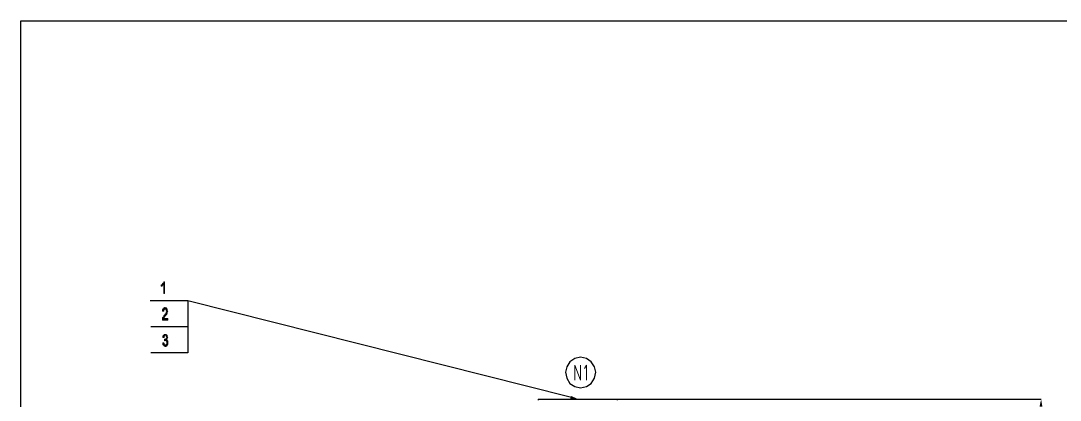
# Model space of a CAD drawing. Header units: millimetres. Extents: x 20 to 821, y 1 to 1134.
# Drawn here: x 20.2 to 486.3, y 963.3 to 1133.6 of the extents above; entities that cross this region are included whole.
import ezdxf

# ---------------------------------------------------------------- set-up
doc = ezdxf.new("R2010")
doc.units = ezdxf.units.MM
doc.layers.add('1', color=7, linetype='Continuous')

msp = doc.modelspace()

# ---------------------------------------------------------------- hatches: boundary and pattern name
h = msp.add_hatch(color=0)
h.dxf.hatch_style = 2
h.paths.add_polyline_path([(84.6, 1016.421732), (84.42, 1016.421732), (84.24, 1016.241732), (84.24, 1015.881732), (83.88, 1015.881732), (83.88, 1015.701732), (83.7, 1015.521732), (84.24, 1015.161732), (84.24, 1011.201732), (84.6, 1011.201732)])
h = msp.add_hatch(color=0)
h.dxf.hatch_style = 2
h.paths.add_polyline_path([(83.7, 1015.521732), (83.52, 1015.161732), (83.16, 1015.161732), (83.16, 1014.441732), (83.52, 1014.441732), (83.52, 1014.801732), (83.7, 1014.801732), (83.7, 1014.981732), (83.88, 1014.981732), (84.24, 1015.161732)])
h = msp.add_hatch(color=0)
h.dxf.hatch_style = 2
h.paths.add_polyline_path([(84.96, 1004.901732), (84.6, 1004.901732), (84.6, 1004.721732), (84.24, 1004.721732), (84.24, 1004.361732), (83.88, 1004.361732), (83.88, 1004.181732), (83.88, 1004.001732), (83.7, 1004.001732), (83.7, 1003.281732), (84.24, 1003.281732), (84.24, 1003.641732), (84.42, 1004.001732), (84.42, 1004.181732), (84.6, 1004.181732), (85.86, 1004.181732), (85.68, 1004.361732), (85.32, 1004.721732), (85.14, 1004.721732)])
h = msp.add_hatch(color=0)
h.dxf.hatch_style = 2
h.paths.add_polyline_path([(85.86, 1004.181732), (84.96, 1004.181732), (85.14, 1004.181732), (85.32, 1004.181732), (85.32, 1004.001732), (85.32, 1003.641732), (85.68, 1003.641732), (85.68, 1002.921732), (85.32, 1002.921732), (85.32, 1002.561732), (85.14, 1002.201732), (85.14, 1002.021732), (84.96, 1002.021732), (84.96, 1001.841732), (84.6, 1001.481732), (84.6, 1001.301732), (84.42, 1001.301732), (84.24, 1001.121732), (84.24, 1000.761732), (83.88, 1000.581732), (83.88, 1000.401732), (83.7, 1000.401732), (83.7, 999.321732), (86.04, 999.321732), (86.04, 1000.041732), (84.24, 1000.041732), (84.42, 1000.041732), (84.42, 1000.401732), (84.42, 1000.581732), (84.6, 1000.581732), (84.6, 1000.761732), (84.96, 1001.121732), (85.14, 1001.301732), (85.14, 1001.481732), (85.32, 1001.481732), (85.32, 1001.841732), (85.68, 1001.841732), (85.68, 1002.201732), (85.86, 1002.201732), (85.86, 1002.921732), (86.04, 1003.281732), (85.86, 1003.461732)])
h = msp.add_hatch(color=0)
h.dxf.hatch_style = 2
h.paths.add_polyline_path([(84.96, 992.841732), (84.42, 992.841732), (84.42, 992.661732), (84.24, 992.661732), (84.24, 992.481732), (85.14, 992.481732), (85.32, 992.121732), (85.32, 991.941732), (85.68, 991.941732), (85.68, 991.221732), (85.32, 991.221732), (85.32, 991.041732), (85.14, 990.681732), (84.96, 990.681732), (85.68, 990.501732), (85.68, 990.681732), (85.86, 990.681732), (85.86, 991.401732), (86.04, 991.401732), (85.86, 991.761732), (85.86, 992.481732), (85.68, 992.481732), (85.68, 992.661732), (85.32, 992.661732), (85.32, 992.841732), (85.14, 992.841732)])
h = msp.add_hatch(color=0)
h.dxf.hatch_style = 2
h.paths.add_polyline_path([(84.24, 992.481732), (83.88, 992.121732), (83.88, 991.401732), (84.42, 991.401732), (84.42, 992.121732), (84.6, 992.121732), (84.6, 992.481732), (84.96, 992.481732)])
h = msp.add_hatch(color=0)
h.dxf.hatch_style = 2
h.paths.add_polyline_path([(84.24, 989.061732), (83.88, 989.061732), (83.88, 988.881732), (83.88, 988.161732), (84.24, 988.161732), (84.96, 988.161732), (84.6, 988.161732), (84.42, 988.341732), (84.42, 988.881732), (84.24, 988.881732)])
h = msp.add_hatch(color=0)
h.dxf.hatch_style = 2
h.paths.add_polyline_path([(85.86, 990.321732), (84.96, 990.321732), (85.14, 990.321732), (85.14, 989.961732), (85.32, 989.961732), (85.32, 989.781732), (85.68, 989.781732), (85.68, 988.521732), (85.32, 988.341732), (85.32, 988.161732), (85.14, 988.161732), (84.24, 988.161732), (84.24, 987.801732), (84.42, 987.801732), (84.42, 987.621732), (84.6, 987.621732), (84.96, 987.441732), (85.14, 987.441732), (85.14, 987.621732), (85.68, 987.621732), (85.68, 987.801732), (85.86, 987.801732), (85.86, 988.161732), (86.04, 988.341732), (86.04, 989.961732), (85.86, 989.961732)])
h = msp.add_hatch(color=0)
h.dxf.hatch_style = 2
h.paths.add_polyline_path([(84.6, 990.681732), (84.6, 989.961732), (84.96, 990.321732), (85.86, 990.321732), (85.68, 990.321732), (85.68, 990.501732), (85.32, 990.501732), (85.68, 990.501732), (84.96, 990.681732)])
h = msp.add_hatch(color=1)
h.dxf.hatch_style = 2
h.paths.add_polyline_path([(266.76, 965.301732), (270, 963.861732), (266.58, 964.041732)])
h = msp.add_hatch(color=1)
h.dxf.hatch_style = 2
h.paths.add_polyline_path([(477, 960.441732), (478.26, 960.441732), (477.72, 963.861732)])

# ---------------------------------------------------------------- linework, layer by layer
at = {"layer": '1', "color": 0, "lineweight": 25}
for points in [[(20.16, 1133.601732), (821.16, 1133.601732), (821.16, 0.501732), (20.16, 0.501732), (20.16, 1133.601732)], [(252.18, 963.861732), (287.64, 963.861732)], [(252.18, 963.861732), (252.18, 963.321732)], [(287.64, 963.861732), (287.64, 963.321732)]]:
    msp.add_lwpolyline(points, dxfattribs=at)
at = {"layer": '1', "color": 0, "lineweight": 5}
for points in [[(84.6, 1016.421732), (84.42, 1016.421732), (84.24, 1016.241732), (84.24, 1015.881732), (83.88, 1015.881732), (83.88, 1015.701732), (83.7, 1015.521732), (84.24, 1015.161732), (84.24, 1011.201732), (84.6, 1011.201732), (84.6, 1016.421732)], [(83.7, 1015.521732), (83.52, 1015.161732), (83.16, 1015.161732), (83.16, 1014.441732), (83.52, 1014.441732), (83.52, 1014.801732), (83.7, 1014.801732), (83.7, 1014.981732), (83.88, 1014.981732), (84.24, 1015.161732), (83.7, 1015.521732)], [(84.96, 1004.901732), (84.6, 1004.901732), (84.6, 1004.721732), (84.24, 1004.721732), (84.24, 1004.361732), (83.88, 1004.361732), (83.88, 1004.181732), (83.88, 1004.001732), (83.7, 1004.001732), (83.7, 1003.281732), (84.24, 1003.281732), (84.24, 1003.641732), (84.42, 1004.001732), (84.42, 1004.181732), (84.6, 1004.181732), (85.86, 1004.181732), (85.68, 1004.361732), (85.32, 1004.721732), (85.14, 1004.721732), (84.96, 1004.901732)], [(85.86, 1004.181732), (84.96, 1004.181732), (85.14, 1004.181732), (85.32, 1004.181732), (85.32, 1004.001732), (85.32, 1003.641732), (85.68, 1003.641732), (85.68, 1002.921732), (85.32, 1002.921732), (85.32, 1002.561732), (85.14, 1002.201732), (85.14, 1002.021732), (84.96, 1002.021732), (84.96, 1001.841732), (84.6, 1001.481732), (84.6, 1001.301732), (84.42, 1001.301732), (84.24, 1001.121732), (84.24, 1000.761732), (83.88, 1000.581732), (83.88, 1000.401732), (83.7, 1000.401732), (83.7, 999.321732), (86.04, 999.321732), (86.04, 1000.041732), (84.24, 1000.041732), (84.42, 1000.041732), (84.42, 1000.401732), (84.42, 1000.581732), (84.6, 1000.581732), (84.6, 1000.761732), (84.96, 1001.121732), (85.14, 1001.301732), (85.14, 1001.481732), (85.32, 1001.481732), (85.32, 1001.841732), (85.68, 1001.841732), (85.68, 1002.201732), (85.86, 1002.201732), (85.86, 1002.921732), (86.04, 1003.281732), (85.86, 1003.461732), (85.86, 1004.181732)], [(84.96, 992.841732), (84.42, 992.841732), (84.42, 992.661732), (84.24, 992.661732), (84.24, 992.481732), (85.14, 992.481732), (85.32, 992.121732), (85.32, 991.941732), (85.68, 991.941732), (85.68, 991.221732), (85.32, 991.221732), (85.32, 991.041732), (85.32, 991.041732), (85.14, 990.681732), (84.96, 990.681732), (85.68, 990.501732), (85.68, 990.681732), (85.86, 990.681732), (85.86, 991.401732), (86.04, 991.401732), (85.86, 991.761732), (85.86, 992.481732), (85.68, 992.481732), (85.68, 992.661732), (85.32, 992.661732), (85.32, 992.841732), (85.14, 992.841732), (84.96, 992.841732)], [(84.24, 992.481732), (83.88, 992.121732), (83.88, 991.401732), (84.42, 991.401732), (84.42, 992.121732), (84.6, 992.121732), (84.6, 992.481732), (84.96, 992.481732), (84.24, 992.481732)], [(84.24, 989.061732), (83.88, 989.061732), (83.88, 988.881732), (83.88, 988.161732), (84.24, 988.161732), (84.96, 988.161732), (84.6, 988.161732), (84.42, 988.341732), (84.42, 988.881732), (84.24, 988.881732), (84.24, 989.061732)], [(85.86, 990.321732), (84.96, 990.321732), (85.14, 990.321732), (85.14, 989.961732), (85.32, 989.961732), (85.32, 989.781732), (85.68, 989.781732), (85.68, 988.521732), (85.32, 988.341732), (85.32, 988.161732), (85.14, 988.161732), (84.24, 988.161732), (84.24, 987.801732), (84.42, 987.801732), (84.42, 987.621732), (84.6, 987.621732), (84.96, 987.441732), (85.14, 987.441732), (85.14, 987.621732), (85.68, 987.621732), (85.68, 987.801732), (85.86, 987.801732), (85.86, 988.161732), (86.04, 988.341732), (86.04, 989.961732), (85.86, 989.961732), (85.86, 990.321732)], [(84.6, 990.681732), (84.6, 989.961732), (84.96, 990.321732), (85.86, 990.321732), (85.68, 990.321732), (85.68, 990.501732), (85.32, 990.501732), (85.68, 990.501732), (84.96, 990.681732), (84.6, 990.681732)]]:
    msp.add_lwpolyline(points, dxfattribs=at)
at = {"layer": '1', "color": 1, "lineweight": 25}
for points in [[(266.58, 964.761732), (95.04, 1007.961732), (78.12, 1007.961732)], [(95.04, 1007.961732), (95.04, 996.261732), (78.48, 996.261732)], [(95.04, 996.261732), (95.04, 984.561732), (78.48, 984.561732)], [(278.1, 975.921732), (277.38, 978.261732), (275.94, 980.601732), (273.78, 982.041732), (271.08, 982.581732), (268.56, 982.041732), (266.4, 980.601732), (264.96, 978.261732), (264.42, 975.921732), (264.96, 973.221732), (266.4, 970.881732), (268.56, 969.441732), (271.08, 968.901732), (273.78, 969.441732), (275.94, 970.881732), (277.38, 973.221732), (278.1, 975.921732)], [(287.64, 963.861732), (477.72, 963.861732)]]:
    msp.add_lwpolyline(points, dxfattribs=at)
at = {"layer": '1', "color": 0, "lineweight": 9}
for points in [[(268.56, 972.321732), (268.56, 978.981732), (271.08, 972.321732), (271.08, 978.981732)], [(273.78, 972.321732), (273.78, 978.981732), (272.88, 977.541732)]]:
    msp.add_lwpolyline(points, dxfattribs=at)

doc.saveas('drawing.dxf')
